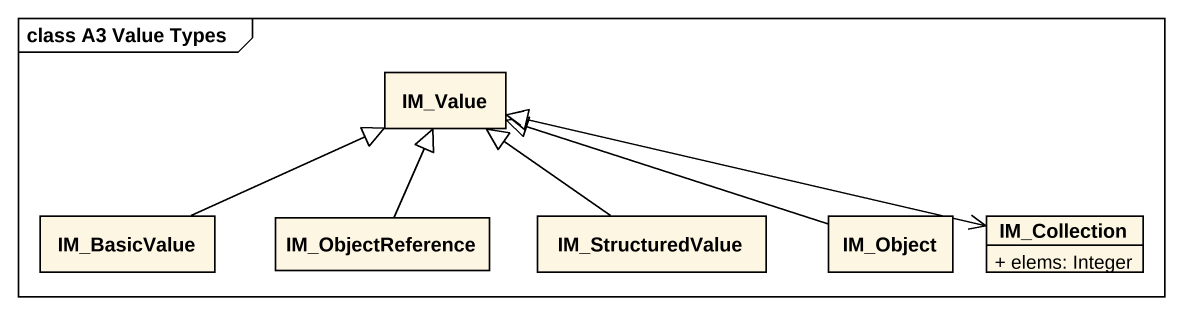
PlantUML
@startuml
mainframe class A3 Value Types
hide circle
hide empty members
skinparam classAttributeIconSize 0
class IM_Value
class IM_BasicValue
class IM_ObjectReference
class IM_StructuredValue
class IM_Object
class IM_Collection {
  + elems: Integer
}
IM_BasicValue -right-|> IM_Value
IM_ObjectReference -up-|> IM_Value
IM_StructuredValue -up-|> IM_Value
IM_Object -left-|> IM_Value
IM_Collection -left-|> IM_Value
IM_Collection <-left-> IM_Value
@enduml
